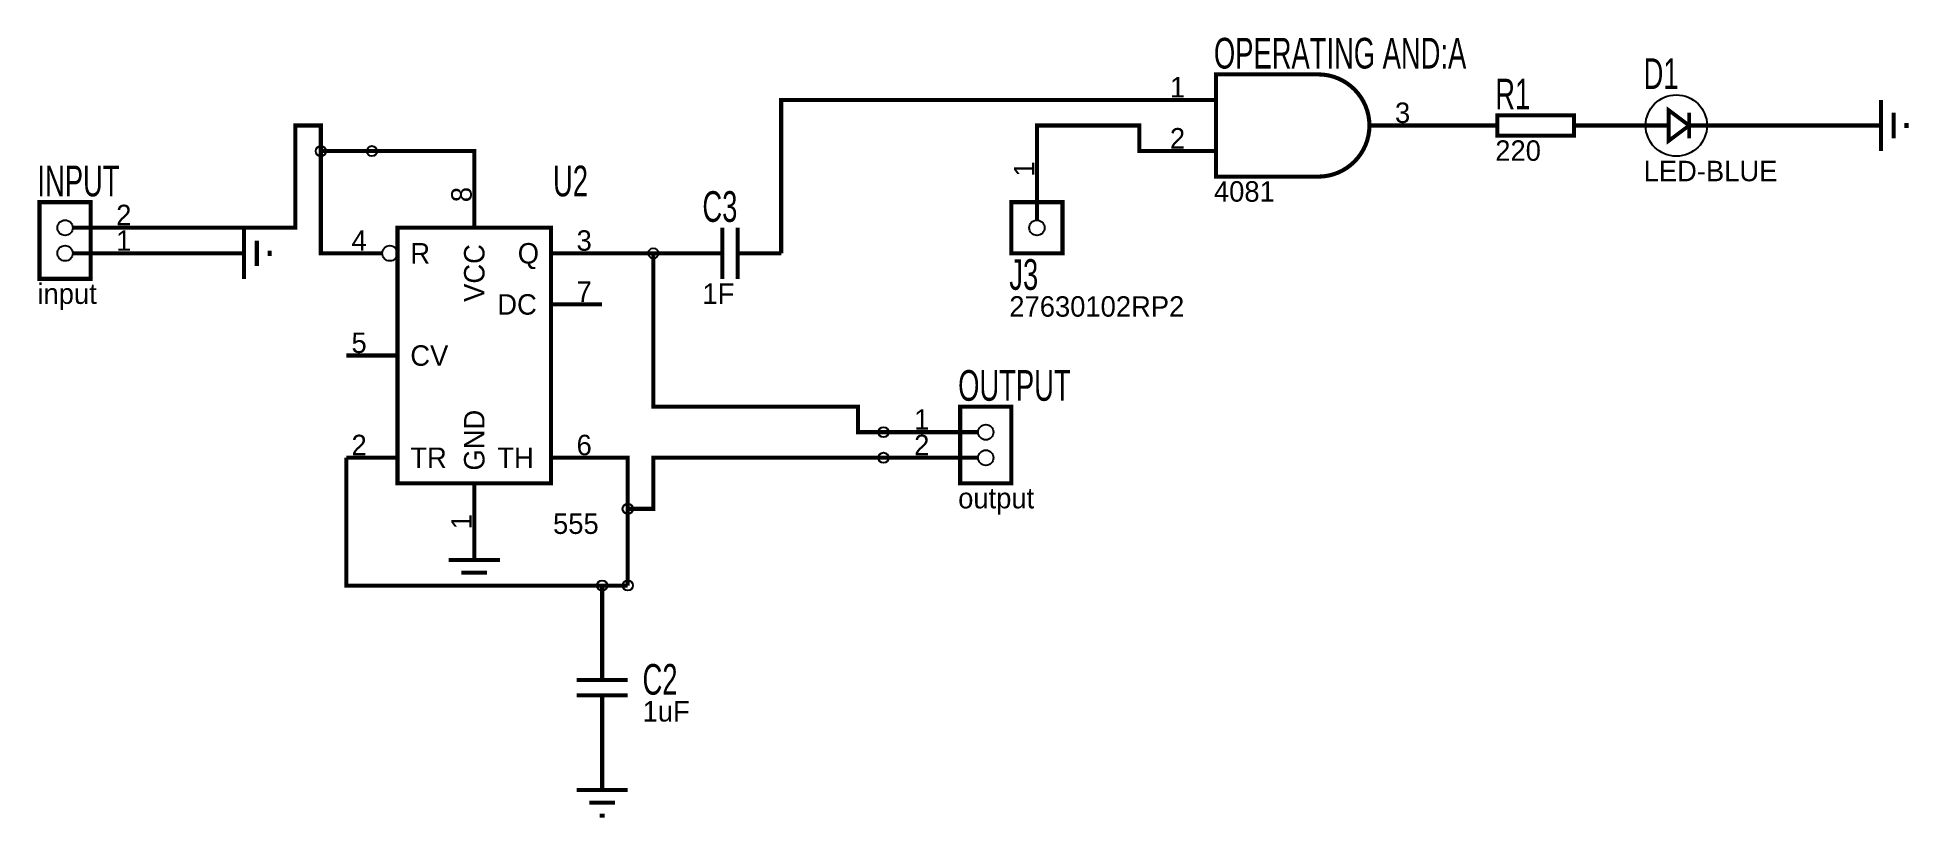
# Model space of a CAD drawing. Header units: inches. Extents: x -2.71 to 4.61, y -0.21 to 2.84.
import ezdxf

# ---------------------------------------------------------------- set-up
doc = ezdxf.new("R2010")
doc.units = ezdxf.units.IN
doc.layers.get('0').update_dxf_attribs({"linetype": 'CONTINUOUS'})

msp = doc.modelspace()

# ---------------------------------------------------------------- linework, layer by layer
for points, const_width in [([(2.5, 2.5), (2.498963, 2.520374), (2.495918, 2.540176), (2.490969, 2.559304), (2.484219, 2.577656), (2.475769, 2.59513), (2.465723, 2.611621), (2.454182, 2.627029), (2.44125, 2.64125), (2.427029, 2.654182), (2.411621, 2.665723), (2.39513, 2.675769), (2.377656, 2.684219), (2.359304, 2.690969), (2.340176, 2.695918), (2.320374, 2.698963), (2.3, 2.7), (1.9, 2.7), (1.9, 2.3), (2.3, 2.3), (2.320374, 2.301037), (2.340176, 2.304082), (2.359304, 2.309031), (2.377656, 2.315781), (2.39513, 2.324231), (2.411621, 2.334277), (2.427029, 2.345818), (2.44125, 2.35875), (2.454182, 2.372971), (2.465723, 2.388379), (2.475769, 2.40487), (2.484219, 2.422344), (2.490969, 2.440696), (2.495918, 2.459824), (2.498963, 2.479626), (2.5, 2.5)], 0.016), ([(0.2, 2), (0.2, 2.6), (1.7, 2.6)], 0.016), ([(1.7, 2.6), (1.9, 2.6)], 0.016), ([(3.75, 2.5), (3.67, 2.44), (3.67, 2.56), (3.75, 2.5)], 0.015), ([(4.5, 2.4), (4.5, 2.6)], 0.016), ([(-2.3, 2.1), (-1.7, 2.1), (-1.7, 2.5), (-1.6, 2.5), (-1.6, 2.4)], 0.016), ([(1.2, 2.4), (1.2, 2.5), (1.6, 2.5), (1.6, 2.4), (1.7, 2.4)], 0.016), ([(2.7, 2.5), (2.5, 2.5)], 0.016), ([(2.7, 2.5), (2.9, 2.5)], 0.016), ([(2.9, 2.5), (3, 2.5)], 0.016), ([(3, 2.46), (3.3, 2.46), (3.3, 2.54), (3, 2.54), (3, 2.46)], 0.016), ([(3.4, 2.5), (3.3, 2.5)], 0.016), ([(3.4, 2.5), (3.5, 2.5)], 0.016), ([(3.5, 2.5), (3.6, 2.5)], 0.016), ([(3.6, 2.5), (3.67, 2.5)], 0.016), ([(3.75, 2.5), (3.8, 2.5)], 0.016), ([(3.75, 2.55), (3.75, 2.45)], 0.015), ([(3.9, 2.5), (3.8, 2.5)], 0.016), ([(3.9, 2.5), (4.4, 2.5)], 0.016), ([(4.4, 2.5), (4.5, 2.5)], 0.016), ([(4.55, 2.45), (4.55, 2.55)], 0.016), ([(4.6, 2.49), (4.6, 2.51)], 0.016), ([(-1.4, 2.4), (-1.6, 2.4)], 0.016), ([(-1.5, 2), (-1.6, 2), (-1.6, 2.4)], 0.016), ([(-1, 2.3), (-1, 2.4), (-1.4, 2.4)], 0.016), ([(1.2, 2.4), (1.2, 2.2)], 0.016), ([(1.7, 2.4), (1.9, 2.4)], 0.016), ([(-1, 2.3), (-1, 2.1)], 0.016), ([(-2.7, 1.9), (-2.5, 1.9), (-2.5, 2.2), (-2.7, 2.2), (-2.7, 1.9)], 0.016), ([(1.1, 2), (1.3, 2), (1.3, 2.2), (1.1, 2.2), (1.1, 2)], 0.016), ([(1.2, 2.13), (1.2, 2.2)], 0.016), ([(-2.57, 2.1), (-2.5, 2.1)], 0.016), ([(-2.3, 2.1), (-2.5, 2.1)], 0.016), ([(-1.9, 1.9), (-1.9, 2.1)], 0.016), ([(-1.85, 1.95), (-1.85, 2.05)], 0.016), ([(-1.3, 1.1), (-0.7, 1.1), (-0.7, 2.1), (-1.3, 2.1), (-1.3, 1.1)], 0.016), ([(-0.03, 1.9), (-0.03, 2.1)], 0.016), ([(0.03, 1.9), (0.03, 2.1)], 0.016), ([(-2.57, 2), (-2.5, 2)], 0.016), ([(-2.3, 2), (-2.5, 2)], 0.016), ([(-2.3, 2), (-2, 2)], 0.016), ([(-2, 2), (-1.9, 2)], 0.016), ([(-1.8, 1.99), (-1.8, 2.01)], 0.016), ([(-1.5, 2), (-1.36, 2)], 0.016), ([(-0.5, 2), (-0.7, 2)], 0.016), ([(-0.5, 2), (-0.3, 2)], 0.016), ([(-0.3, 2), (-0.2, 2)], 0.016), ([(-0.3, 2), (-0.3, 1.4), (0.5, 1.4), (0.5, 1.3), (0.6, 1.3), (0.7, 1.3)], 0.016), ([(-0.2, 2), (-0.1, 2)], 0.016), ([(-0.03, 2), (-0.1, 2)], 0.016), ([(0.03, 2), (0.1, 2)], 0.016), ([(0.2, 2), (0.1, 2)], 0.016), ([(-0.5, 1.8), (-0.7, 1.8)], 0.016), ([(-1.5, 1.6), (-1.3, 1.6)], 0.016), ([(0.9, 1.1), (1.1, 1.1), (1.1, 1.4), (0.9, 1.4), (0.9, 1.1)], 0.016), ([(0.7, 1.3), (0.9, 1.3)], 0.016), ([(0.97, 1.3), (0.9, 1.3)], 0.016), ([(-1.5, 1.2), (-1.5, 0.7), (-0.5, 0.7)], 0.016), ([(-1.5, 1.2), (-1.3, 1.2)], 0.016), ([(-0.5, 1.2), (-0.7, 1.2)], 0.016), ([(-0.5, 1.2), (-0.4, 1.2), (-0.4, 1)], 0.016), ([(0.7, 1.2), (0.6, 1.2), (-0.3, 1.2), (-0.3, 1), (-0.4, 1)], 0.016), ([(0.7, 1.2), (0.9, 1.2)], 0.016), ([(0.97, 1.2), (0.9, 1.2)], 0.016), ([(-1, 0.9), (-1, 1.1)], 0.016), ([(-0.4, 0.7), (-0.4, 1)], 0.016), ([(-1, 0.9), (-1, 0.9)], 0.016), ([(-1, 0.9), (-1, 0.8)], 0.016), ([(-1.1, 0.8), (-0.9, 0.8)], 0.016), ([(-1.05, 0.75), (-0.95, 0.75)], 0.016), ([(-1.01, 0.7), (-0.99, 0.7)], 0.016), ([(-0.4, 0.7), (-0.5, 0.7)], 0.016), ([(-0.5, 0.5), (-0.5, 0.7)], 0.016), ([(-0.5, 0.5), (-0.5, 0.4)], 0.016), ([(-0.5, 0.33), (-0.5, 0.4)], 0.016), ([(-0.6, 0.33), (-0.4, 0.33)], 0.016), ([(-0.6, 0.27), (-0.4, 0.27)], 0.016), ([(-0.5, 0.27), (-0.5, 0.2)], 0.016), ([(-0.5, 0.1), (-0.5, 0.2)], 0.016), ([(-0.5, 0.1), (-0.5, 0)], 0.016), ([(-0.5, 0), (-0.5, -0.1)], 0.016), ([(-0.6, -0.1), (-0.4, -0.1)], 0.016), ([(-0.55, -0.15), (-0.45, -0.15)], 0.016), ([(-0.51, -0.2), (-0.49, -0.2)], 0.016)]:
    msp.add_lwpolyline(points, dxfattribs=dict(const_width=const_width))
for centre, radius in [((3.7, 2.5), 0.12), ((-1.6, 2.4), 0.02), ((-1.4, 2.4), 0.02), ((-2.6, 2.1), 0.03), ((1.2, 2.1), 0.03), ((-2.6, 2), 0.03), ((-1.33, 2), 0.03), ((-0.3, 2), 0.02), ((0.6, 1.3), 0.02), ((1, 1.3), 0.03), ((0.6, 1.2), 0.02), ((1, 1.2), 0.03), ((-0.4, 1), 0.02), ((-0.5, 0.7), 0.02), ((-0.4, 0.7), 0.02)]:
    msp.add_circle(centre, radius)

# ---------------------------------------------------------------- texts
at = {"width": 0.666667}
for s, p in [('OPERATING AND:A', (1.892, 2.723)), ('D1', (3.572, 2.643)), ('R1', (2.992, 2.563)), ('INPUT', (-2.708, 2.223)), ('U2', (-0.691996, 2.223)), ('C3', (-0.108, 2.123)), ('J3', (1.092, 1.857)), ('OUTPUT', (0.892, 1.423)), ('C2', (-0.342, 0.273))]:
    msp.add_text(s, height=0.12, dxfattribs=at).set_placement(p)
for s, p in [('1', (1.72, 2.61)), ('3', (2.6, 2.51)), ('2', (1.72, 2.41)), ('220', (2.992, 2.362)), ('LED-BLUE', (3.572, 2.282)), ('4081', (1.892, 2.202)), ('2', (-2.4, 2.11)), ('1', (-2.4, 2.01)), ('4', (-1.48, 2.01)), ('3', (-0.6, 2.01)), ('R', (-1.25, 1.96)), ('Q', (-0.83, 1.96)), ('input', (-2.708, 1.802)), ('DC', (-0.91, 1.76)), ('7', (-0.6, 1.81)), ('1F', (-0.108, 1.802)), ('27630102RP2', (1.092, 1.752)), ('5', (-1.48, 1.61)), ('CV', (-1.25, 1.56)), ('1', (0.72, 1.31)), ('2', (-1.48, 1.21)), ('6', (-0.6, 1.21)), ('2', (0.72, 1.21)), ('TR', (-1.25, 1.16)), ('TH', (-0.91, 1.16)), ('output', (0.892, 1.002)), ('555', (-0.691996, 0.902)), ('1uF', (-0.342, 0.168))]:
    msp.add_text(s, height=0.08).set_placement(p)
for s, p in [('1', (1.19, 2.3)), ('8', (-1.01, 2.2)), ('VCC', (-0.96, 1.81)), ('GND', (-0.96, 1.15)), ('1', (-1.01, 0.92))]:
    msp.add_text(s, height=0.08, rotation=90).set_placement(p)

doc.saveas('drawing.dxf')
